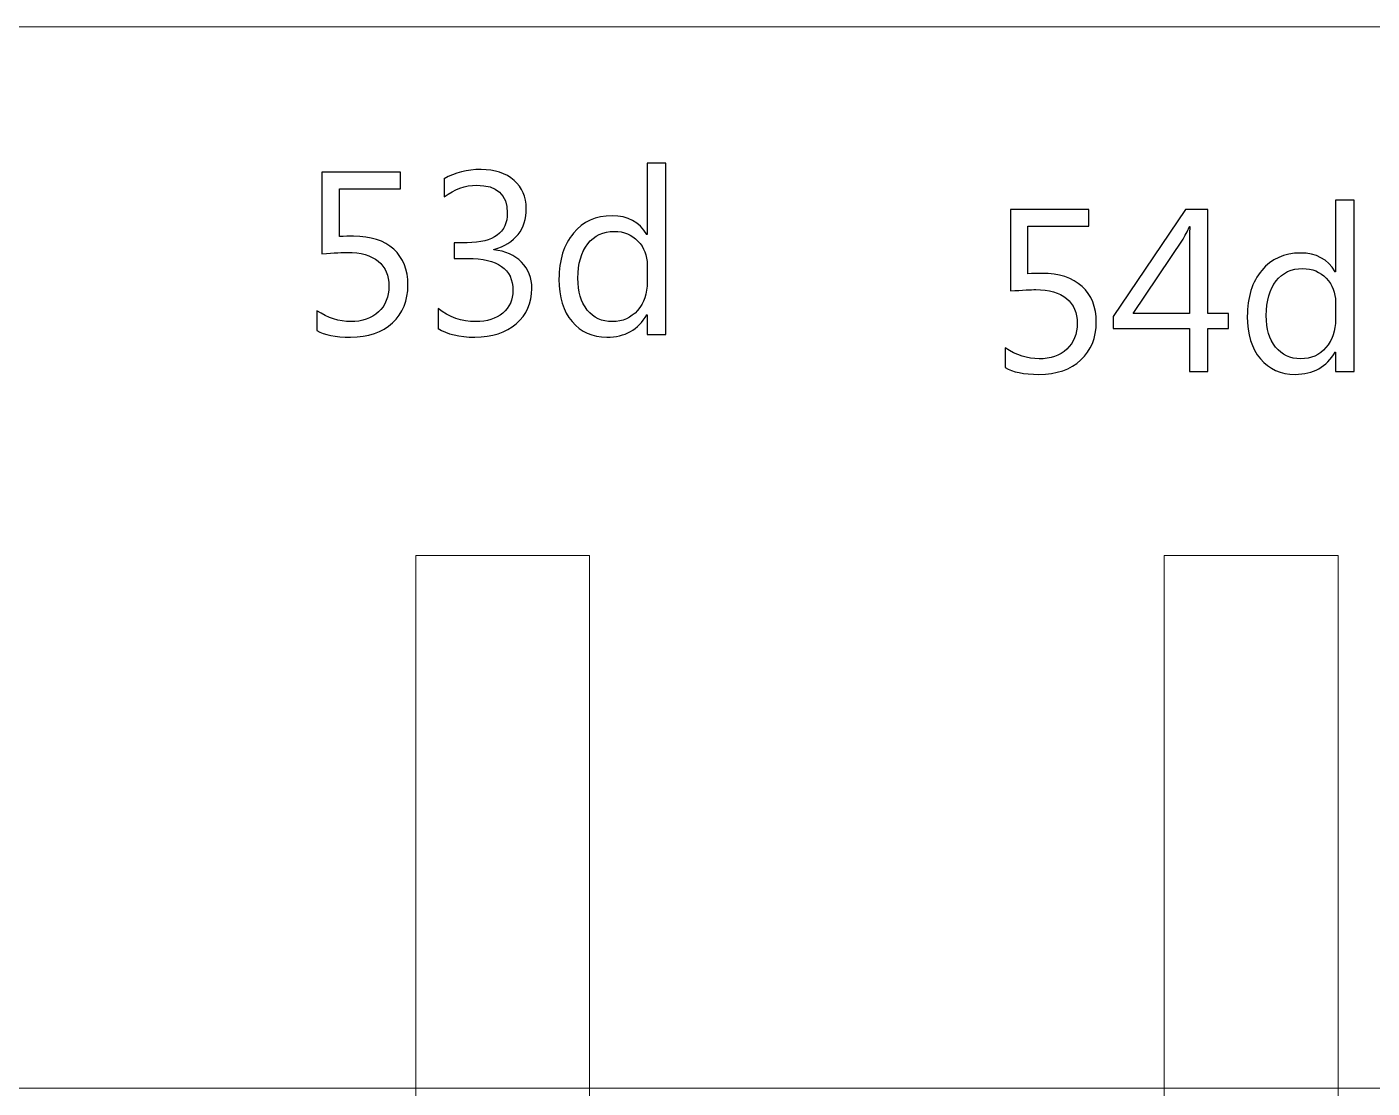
# Model space of a CAD drawing. Header units: centimetres. Extents: x -19.4 to 19.9, y -26.5 to 22.7.
# Drawn here: x 3.168 to 5.627, y 0.977 to 2.917 of the extents above; entities that cross this region are included whole.
import ezdxf

# ---------------------------------------------------------------- set-up
doc = ezdxf.new("R2010")
doc.units = ezdxf.units.CM
doc.header["$MEASUREMENT"] = 0
doc.layers.add('Camada 1', color=7, linetype='Continuous')

msp = doc.modelspace()

# ---------------------------------------------------------------- linework, layer by layer
at = {"layer": 'Camada 1', "color": 7, "lineweight": 9}
for points in [[(0.09623, 0.97706), (7.98655, 0.97706), (7.98655, 2.9174), (0.09623, 2.9174), (0.09623, 0.97706)], [(3.87895, 0.02724), (4.19635, 0.02724), (4.19635, 1.95096), (3.87895, 1.95096), (3.87895, 0.02724)], [(5.24695, 0.02724), (5.56435, 0.02724), (5.56435, 1.95096), (5.24695, 1.95096), (5.24695, 0.02724)]]:
    msp.add_lwpolyline(points, close=True, dxfattribs=at)
at = {"layer": 'Camada 1', "color": 7}
for points, knots in [([(3.91962, 2.36621), (3.91962, 2.36621), (3.91962, 2.40261), (3.91962, 2.40261), (3.91962, 2.40261), (3.93987, 2.38653), (3.9628, 2.37848), (3.98828, 2.37848), (3.98828, 2.37848), (4.00902, 2.37848), (4.02553, 2.38363), (4.03788, 2.39401), (4.03788, 2.39401), (4.05022, 2.40438), (4.05636, 2.41835), (4.05636, 2.43585), (4.05636, 2.43585), (4.05636, 2.47465), (4.02885, 2.49406), (3.97388, 2.49406), (3.97388, 2.49406), (3.97388, 2.49406), (3.94926, 2.49406), (3.94926, 2.49406), (3.94926, 2.49406), (3.94926, 2.49406), (3.94926, 2.52284), (3.94926, 2.52284), (3.94926, 2.52284), (3.94926, 2.52284), (3.97268, 2.52284), (3.97268, 2.52284), (3.97268, 2.52284), (4.02172, 2.52284), (4.0462, 2.54105), (4.0462, 2.57738), (4.0462, 2.57738), (4.0462, 2.61104), (4.0275, 2.62783), (3.99011, 2.62783), (3.99011, 2.62783), (3.96923, 2.62783), (3.94954, 2.62078), (3.93105, 2.60666), (3.93105, 2.60666), (3.93105, 2.60666), (3.93105, 2.63968), (3.93105, 2.63968), (3.93105, 2.63968), (3.9501, 2.65097), (3.97261, 2.65662), (3.99851, 2.65662), (3.99851, 2.65662), (4.02348, 2.65662), (4.04345, 2.64999), (4.05848, 2.63679), (4.05848, 2.63679), (4.07344, 2.62353), (4.08092, 2.60659), (4.08092, 2.58592), (4.08092, 2.58592), (4.08092, 2.5469), (4.06109, 2.52178), (4.02137, 2.51064), (4.02137, 2.51064), (4.02137, 2.51064), (4.02137, 2.50979), (4.02137, 2.50979), (4.02137, 2.50979), (4.04267, 2.50774), (4.05961, 2.50026), (4.07217, 2.48735), (4.07217, 2.48735), (4.0848, 2.47444), (4.09108, 2.45835), (4.09108, 2.43909), (4.09108, 2.43909), (4.09108, 2.41242), (4.08155, 2.39097), (4.06243, 2.3746), (4.06243, 2.3746), (4.04331, 2.3583), (4.01812, 2.35012), (3.98686, 2.35012), (3.98686, 2.35012), (3.95871, 2.35012), (3.93628, 2.35548), (3.91962, 2.36621)], [0, 0, 0, 0, 0.0434783, 0.0434783, 0.0434783, 0.0434783, 0.0869565, 0.0869565, 0.0869565, 0.0869565, 0.1304348, 0.1304348, 0.1304348, 0.1304348, 0.173913, 0.173913, 0.173913, 0.173913, 0.2173913, 0.2173913, 0.2173913, 0.2173913, 0.2608696, 0.2608696, 0.2608696, 0.2608696, 0.3043478, 0.3043478, 0.3043478, 0.3043478, 0.3478261, 0.3478261, 0.3478261, 0.3478261, 0.3913043, 0.3913043, 0.3913043, 0.3913043, 0.4347826, 0.4347826, 0.4347826, 0.4347826, 0.4782609, 0.4782609, 0.4782609, 0.4782609, 0.5217391, 0.5217391, 0.5217391, 0.5217391, 0.5652174, 0.5652174, 0.5652174, 0.5652174, 0.6086957, 0.6086957, 0.6086957, 0.6086957, 0.6521739, 0.6521739, 0.6521739, 0.6521739, 0.6956522, 0.6956522, 0.6956522, 0.6956522, 0.7391304, 0.7391304, 0.7391304, 0.7391304, 0.7826087, 0.7826087, 0.7826087, 0.7826087, 0.826087, 0.826087, 0.826087, 0.826087, 0.8695652, 0.8695652, 0.8695652, 0.8695652, 0.9130435, 0.9130435, 0.9130435, 0.9130435, 1, 1, 1, 1]), ([(4.33577, 2.3552), (4.33577, 2.3552), (4.3019, 2.3552), (4.3019, 2.3552), (4.3019, 2.3552), (4.3019, 2.3552), (4.3019, 2.3909), (4.3019, 2.3909), (4.3019, 2.3909), (4.3019, 2.3909), (4.30105, 2.3909), (4.30105, 2.3909), (4.30105, 2.3909), (4.28539, 2.36374), (4.26112, 2.35012), (4.22831, 2.35012), (4.22831, 2.35012), (4.20171, 2.35012), (4.1804, 2.35957), (4.16446, 2.37855), (4.16446, 2.37855), (4.14858, 2.39753), (4.14061, 2.42336), (4.14061, 2.4561), (4.14061, 2.4561), (4.14061, 2.49109), (4.14943, 2.51917), (4.16707, 2.54027), (4.16707, 2.54027), (4.1847, 2.56137), (4.2082, 2.57195), (4.23755, 2.57195), (4.23755, 2.57195), (4.26669, 2.57195), (4.28779, 2.56059), (4.30105, 2.5378), (4.30105, 2.5378), (4.30105, 2.5378), (4.3019, 2.5378), (4.3019, 2.5378), (4.3019, 2.5378), (4.3019, 2.5378), (4.3019, 2.66847), (4.3019, 2.66847), (4.3019, 2.66847), (4.3019, 2.66847), (4.33577, 2.66847), (4.33577, 2.66847), (4.33577, 2.66847), (4.33577, 2.66847), (4.33577, 2.3552), (4.33577, 2.3552)], [0, 0, 0, 0, 0.0714286, 0.0714286, 0.0714286, 0.0714286, 0.1428571, 0.1428571, 0.1428571, 0.1428571, 0.2142857, 0.2142857, 0.2142857, 0.2142857, 0.2857143, 0.2857143, 0.2857143, 0.2857143, 0.3571429, 0.3571429, 0.3571429, 0.3571429, 0.4285714, 0.4285714, 0.4285714, 0.4285714, 0.5, 0.5, 0.5, 0.5, 0.5714286, 0.5714286, 0.5714286, 0.5714286, 0.6428571, 0.6428571, 0.6428571, 0.6428571, 0.7142857, 0.7142857, 0.7142857, 0.7142857, 0.7857143, 0.7857143, 0.7857143, 0.7857143, 0.8571429, 0.8571429, 0.8571429, 0.8571429, 1, 1, 1, 1]), ([(3.69822, 2.3624), (3.69822, 2.3624), (3.69822, 2.39838), (3.69822, 2.39838), (3.69822, 2.39838), (3.71847, 2.38512), (3.73907, 2.37848), (3.76002, 2.37848), (3.76002, 2.37848), (3.78098, 2.37848), (3.79784, 2.38441), (3.81068, 2.39626), (3.81068, 2.39626), (3.82346, 2.40805), (3.82988, 2.42378), (3.82988, 2.44333), (3.82988, 2.44333), (3.82988, 2.46273), (3.82331, 2.4779), (3.81026, 2.48876), (3.81026, 2.48876), (3.79714, 2.49963), (3.77844, 2.50506), (3.75403, 2.50506), (3.75403, 2.50506), (3.74577, 2.50506), (3.73025, 2.50422), (3.70753, 2.50259), (3.70753, 2.50259), (3.70753, 2.50259), (3.70753, 2.65154), (3.70753, 2.65154), (3.70753, 2.65154), (3.70753, 2.65154), (3.85104, 2.65154), (3.85104, 2.65154), (3.85104, 2.65154), (3.85104, 2.65154), (3.85104, 2.62106), (3.85104, 2.62106), (3.85104, 2.62106), (3.85104, 2.62106), (3.7397, 2.62106), (3.7397, 2.62106), (3.7397, 2.62106), (3.7397, 2.62106), (3.7397, 2.53385), (3.7397, 2.53385), (3.7397, 2.53385), (3.74881, 2.53441), (3.7572, 2.5347), (3.76496, 2.5347), (3.76496, 2.5347), (3.79664, 2.5347), (3.8212, 2.52672), (3.83855, 2.51085), (3.83855, 2.51085), (3.85591, 2.49497), (3.86459, 2.47317), (3.86459, 2.44551), (3.86459, 2.44551), (3.86459, 2.41687), (3.85528, 2.39379), (3.83658, 2.37637), (3.83658, 2.37637), (3.81788, 2.35887), (3.7922, 2.35012), (3.75967, 2.35012), (3.75967, 2.35012), (3.73223, 2.35012), (3.71176, 2.35421), (3.69822, 2.3624)], [0, 0, 0, 0, 0.0526316, 0.0526316, 0.0526316, 0.0526316, 0.1052632, 0.1052632, 0.1052632, 0.1052632, 0.1578947, 0.1578947, 0.1578947, 0.1578947, 0.2105263, 0.2105263, 0.2105263, 0.2105263, 0.2631579, 0.2631579, 0.2631579, 0.2631579, 0.3157895, 0.3157895, 0.3157895, 0.3157895, 0.3684211, 0.3684211, 0.3684211, 0.3684211, 0.4210526, 0.4210526, 0.4210526, 0.4210526, 0.4736842, 0.4736842, 0.4736842, 0.4736842, 0.5263158, 0.5263158, 0.5263158, 0.5263158, 0.5789474, 0.5789474, 0.5789474, 0.5789474, 0.6315789, 0.6315789, 0.6315789, 0.6315789, 0.6842105, 0.6842105, 0.6842105, 0.6842105, 0.7368421, 0.7368421, 0.7368421, 0.7368421, 0.7894737, 0.7894737, 0.7894737, 0.7894737, 0.8421053, 0.8421053, 0.8421053, 0.8421053, 0.8947368, 0.8947368, 0.8947368, 0.8947368, 1, 1, 1, 1]), ([(4.95622, 2.2944), (4.95622, 2.2944), (4.95622, 2.33038), (4.95622, 2.33038), (4.95622, 2.33038), (4.97647, 2.31712), (4.99707, 2.31048), (5.01802, 2.31048), (5.01802, 2.31048), (5.03898, 2.31048), (5.05584, 2.31641), (5.06868, 2.32826), (5.06868, 2.32826), (5.08146, 2.34005), (5.08788, 2.35578), (5.08788, 2.37533), (5.08788, 2.37533), (5.08788, 2.39473), (5.08131, 2.4099), (5.06826, 2.42076), (5.06826, 2.42076), (5.05514, 2.43163), (5.03644, 2.43706), (5.01203, 2.43706), (5.01203, 2.43706), (5.00377, 2.43706), (4.98825, 2.43622), (4.96553, 2.43459), (4.96553, 2.43459), (4.96553, 2.43459), (4.96553, 2.58354), (4.96553, 2.58354), (4.96553, 2.58354), (4.96553, 2.58354), (5.10904, 2.58354), (5.10904, 2.58354), (5.10904, 2.58354), (5.10904, 2.58354), (5.10904, 2.55306), (5.10904, 2.55306), (5.10904, 2.55306), (5.10904, 2.55306), (4.9977, 2.55306), (4.9977, 2.55306), (4.9977, 2.55306), (4.9977, 2.55306), (4.9977, 2.46585), (4.9977, 2.46585), (4.9977, 2.46585), (5.00681, 2.46641), (5.0152, 2.4667), (5.02296, 2.4667), (5.02296, 2.4667), (5.05464, 2.4667), (5.0792, 2.45872), (5.09655, 2.44285), (5.09655, 2.44285), (5.11391, 2.42697), (5.12259, 2.40517), (5.12259, 2.37751), (5.12259, 2.37751), (5.12259, 2.34887), (5.11328, 2.32579), (5.09458, 2.30837), (5.09458, 2.30837), (5.07588, 2.29087), (5.0502, 2.28212), (5.01767, 2.28212), (5.01767, 2.28212), (4.99023, 2.28212), (4.96976, 2.28621), (4.95622, 2.2944)], [0, 0, 0, 0, 0.0526316, 0.0526316, 0.0526316, 0.0526316, 0.1052632, 0.1052632, 0.1052632, 0.1052632, 0.1578947, 0.1578947, 0.1578947, 0.1578947, 0.2105263, 0.2105263, 0.2105263, 0.2105263, 0.2631579, 0.2631579, 0.2631579, 0.2631579, 0.3157895, 0.3157895, 0.3157895, 0.3157895, 0.3684211, 0.3684211, 0.3684211, 0.3684211, 0.4210526, 0.4210526, 0.4210526, 0.4210526, 0.4736842, 0.4736842, 0.4736842, 0.4736842, 0.5263158, 0.5263158, 0.5263158, 0.5263158, 0.5789474, 0.5789474, 0.5789474, 0.5789474, 0.6315789, 0.6315789, 0.6315789, 0.6315789, 0.6842105, 0.6842105, 0.6842105, 0.6842105, 0.7368421, 0.7368421, 0.7368421, 0.7368421, 0.7894737, 0.7894737, 0.7894737, 0.7894737, 0.8421053, 0.8421053, 0.8421053, 0.8421053, 0.8947368, 0.8947368, 0.8947368, 0.8947368, 1, 1, 1, 1]), ([(5.36432, 2.36594), (5.36432, 2.36594), (5.32622, 2.36594), (5.32622, 2.36594), (5.32622, 2.36594), (5.32622, 2.36594), (5.32622, 2.2872), (5.32622, 2.2872), (5.32622, 2.2872), (5.32622, 2.2872), (5.29277, 2.2872), (5.29277, 2.2872), (5.29277, 2.2872), (5.29277, 2.2872), (5.29277, 2.36594), (5.29277, 2.36594), (5.29277, 2.36594), (5.29277, 2.36594), (5.15349, 2.36594), (5.15349, 2.36594), (5.15349, 2.36594), (5.15349, 2.36594), (5.15349, 2.3881), (5.15349, 2.3881), (5.15349, 2.3881), (5.15349, 2.3881), (5.28536, 2.58354), (5.28536, 2.58354), (5.28536, 2.58354), (5.28536, 2.58354), (5.32622, 2.58354), (5.32622, 2.58354), (5.32622, 2.58354), (5.32622, 2.58354), (5.32622, 2.39346), (5.32622, 2.39346), (5.32622, 2.39346), (5.32622, 2.39346), (5.36432, 2.39346), (5.36432, 2.39346), (5.36432, 2.39346), (5.36432, 2.39346), (5.36432, 2.36594), (5.36432, 2.36594)], [0, 0, 0, 0, 0.0833333, 0.0833333, 0.0833333, 0.0833333, 0.1666667, 0.1666667, 0.1666667, 0.1666667, 0.25, 0.25, 0.25, 0.25, 0.3333333, 0.3333333, 0.3333333, 0.3333333, 0.4166667, 0.4166667, 0.4166667, 0.4166667, 0.5, 0.5, 0.5, 0.5, 0.5833333, 0.5833333, 0.5833333, 0.5833333, 0.6666667, 0.6666667, 0.6666667, 0.6666667, 0.75, 0.75, 0.75, 0.75, 0.8333333, 0.8333333, 0.8333333, 0.8333333, 1, 1, 1, 1]), ([(5.59377, 2.2872), (5.59377, 2.2872), (5.5599, 2.2872), (5.5599, 2.2872), (5.5599, 2.2872), (5.5599, 2.2872), (5.5599, 2.3229), (5.5599, 2.3229), (5.5599, 2.3229), (5.5599, 2.3229), (5.55905, 2.3229), (5.55905, 2.3229), (5.55905, 2.3229), (5.54339, 2.29574), (5.51912, 2.28212), (5.48631, 2.28212), (5.48631, 2.28212), (5.45971, 2.28212), (5.4384, 2.29157), (5.42246, 2.31055), (5.42246, 2.31055), (5.40658, 2.32953), (5.39861, 2.35536), (5.39861, 2.3881), (5.39861, 2.3881), (5.39861, 2.42309), (5.40743, 2.45117), (5.42507, 2.47227), (5.42507, 2.47227), (5.4427, 2.49337), (5.4662, 2.50395), (5.49555, 2.50395), (5.49555, 2.50395), (5.52469, 2.50395), (5.54579, 2.49259), (5.55905, 2.4698), (5.55905, 2.4698), (5.55905, 2.4698), (5.5599, 2.4698), (5.5599, 2.4698), (5.5599, 2.4698), (5.5599, 2.4698), (5.5599, 2.60047), (5.5599, 2.60047), (5.5599, 2.60047), (5.5599, 2.60047), (5.59377, 2.60047), (5.59377, 2.60047), (5.59377, 2.60047), (5.59377, 2.60047), (5.59377, 2.2872), (5.59377, 2.2872)], [0, 0, 0, 0, 0.0714286, 0.0714286, 0.0714286, 0.0714286, 0.1428571, 0.1428571, 0.1428571, 0.1428571, 0.2142857, 0.2142857, 0.2142857, 0.2142857, 0.2857143, 0.2857143, 0.2857143, 0.2857143, 0.3571429, 0.3571429, 0.3571429, 0.3571429, 0.4285714, 0.4285714, 0.4285714, 0.4285714, 0.5, 0.5, 0.5, 0.5, 0.5714286, 0.5714286, 0.5714286, 0.5714286, 0.6428571, 0.6428571, 0.6428571, 0.6428571, 0.7142857, 0.7142857, 0.7142857, 0.7142857, 0.7857143, 0.7857143, 0.7857143, 0.7857143, 0.8571429, 0.8571429, 0.8571429, 0.8571429, 1, 1, 1, 1]), ([(4.3019, 2.45087), (4.3019, 2.45087), (4.3019, 2.4822), (4.3019, 2.4822), (4.3019, 2.4822), (4.3019, 2.49935), (4.29625, 2.51388), (4.28497, 2.52574), (4.28497, 2.52574), (4.27361, 2.53766), (4.25928, 2.54359), (4.24193, 2.54359), (4.24193, 2.54359), (4.22125, 2.54359), (4.20495, 2.53597), (4.1931, 2.5208), (4.1931, 2.5208), (4.18125, 2.50556), (4.17532, 2.48453), (4.17532, 2.45772), (4.17532, 2.45772), (4.17532, 2.43324), (4.18104, 2.4139), (4.1924, 2.39972), (4.1924, 2.39972), (4.20376, 2.38554), (4.219, 2.37848), (4.23819, 2.37848), (4.23819, 2.37848), (4.2571, 2.37848), (4.27241, 2.38533), (4.28419, 2.39902), (4.28419, 2.39902), (4.29597, 2.4127), (4.3019, 2.42999), (4.3019, 2.45087)], [0, 0, 0, 0, 0.1, 0.1, 0.1, 0.1, 0.2, 0.2, 0.2, 0.2, 0.3, 0.3, 0.3, 0.3, 0.4, 0.4, 0.4, 0.4, 0.5, 0.5, 0.5, 0.5, 0.6, 0.6, 0.6, 0.6, 0.7, 0.7, 0.7, 0.7, 0.8, 0.8, 0.8, 0.8, 1, 1, 1, 1]), ([(5.29277, 2.39346), (5.29277, 2.39346), (5.29277, 2.52152), (5.29277, 2.52152), (5.29277, 2.52152), (5.29277, 2.53062), (5.29305, 2.54085), (5.29362, 2.55214), (5.29362, 2.55214), (5.29362, 2.55214), (5.29277, 2.55214), (5.29277, 2.55214), (5.29277, 2.55214), (5.29087, 2.54713), (5.28706, 2.53958), (5.28141, 2.52942), (5.28141, 2.52942), (5.28141, 2.52942), (5.19025, 2.39346), (5.19025, 2.39346), (5.19025, 2.39346), (5.19025, 2.39346), (5.29277, 2.39346), (5.29277, 2.39346)], [0, 0, 0, 0, 0.1428571, 0.1428571, 0.1428571, 0.1428571, 0.2857143, 0.2857143, 0.2857143, 0.2857143, 0.4285714, 0.4285714, 0.4285714, 0.4285714, 0.5714286, 0.5714286, 0.5714286, 0.5714286, 0.7142857, 0.7142857, 0.7142857, 0.7142857, 1, 1, 1, 1]), ([(5.5599, 2.38287), (5.5599, 2.38287), (5.5599, 2.4142), (5.5599, 2.4142), (5.5599, 2.4142), (5.5599, 2.43135), (5.55425, 2.44588), (5.54297, 2.45774), (5.54297, 2.45774), (5.53161, 2.46966), (5.51728, 2.47559), (5.49993, 2.47559), (5.49993, 2.47559), (5.47925, 2.47559), (5.46295, 2.46797), (5.4511, 2.4528), (5.4511, 2.4528), (5.43925, 2.43756), (5.43332, 2.41653), (5.43332, 2.38972), (5.43332, 2.38972), (5.43332, 2.36524), (5.43904, 2.3459), (5.4504, 2.33172), (5.4504, 2.33172), (5.46176, 2.31754), (5.477, 2.31048), (5.49619, 2.31048), (5.49619, 2.31048), (5.5151, 2.31048), (5.53041, 2.31733), (5.54219, 2.33102), (5.54219, 2.33102), (5.55397, 2.3447), (5.5599, 2.36199), (5.5599, 2.38287)], [0, 0, 0, 0, 0.1, 0.1, 0.1, 0.1, 0.2, 0.2, 0.2, 0.2, 0.3, 0.3, 0.3, 0.3, 0.4, 0.4, 0.4, 0.4, 0.5, 0.5, 0.5, 0.5, 0.6, 0.6, 0.6, 0.6, 0.7, 0.7, 0.7, 0.7, 0.8, 0.8, 0.8, 0.8, 1, 1, 1, 1])]:
    msp.add_open_spline(points, degree=3, knots=knots, dxfattribs=at)
at = {"layer": 'Camada 1', "color": 250, "lineweight": 9}
for points, knots in [([(3.91962, 2.36621), (3.91962, 2.36621), (3.91962, 2.40261), (3.91962, 2.40261), (3.91962, 2.40261), (3.93987, 2.38653), (3.9628, 2.37848), (3.98828, 2.37848), (3.98828, 2.37848), (4.00902, 2.37848), (4.02553, 2.38363), (4.03788, 2.39401), (4.03788, 2.39401), (4.05022, 2.40438), (4.05636, 2.41835), (4.05636, 2.43585), (4.05636, 2.43585), (4.05636, 2.47465), (4.02885, 2.49406), (3.97388, 2.49406), (3.97388, 2.49406), (3.97388, 2.49406), (3.94926, 2.49406), (3.94926, 2.49406), (3.94926, 2.49406), (3.94926, 2.49406), (3.94926, 2.52284), (3.94926, 2.52284), (3.94926, 2.52284), (3.94926, 2.52284), (3.97268, 2.52284), (3.97268, 2.52284), (3.97268, 2.52284), (4.02172, 2.52284), (4.0462, 2.54105), (4.0462, 2.57738), (4.0462, 2.57738), (4.0462, 2.61104), (4.0275, 2.62783), (3.99011, 2.62783), (3.99011, 2.62783), (3.96923, 2.62783), (3.94954, 2.62078), (3.93105, 2.60666), (3.93105, 2.60666), (3.93105, 2.60666), (3.93105, 2.63968), (3.93105, 2.63968), (3.93105, 2.63968), (3.9501, 2.65097), (3.97261, 2.65662), (3.99851, 2.65662), (3.99851, 2.65662), (4.02348, 2.65662), (4.04345, 2.64999), (4.05848, 2.63679), (4.05848, 2.63679), (4.07344, 2.62353), (4.08092, 2.60659), (4.08092, 2.58592), (4.08092, 2.58592), (4.08092, 2.5469), (4.06109, 2.52178), (4.02137, 2.51064), (4.02137, 2.51064), (4.02137, 2.51064), (4.02137, 2.50979), (4.02137, 2.50979), (4.02137, 2.50979), (4.04267, 2.50774), (4.05961, 2.50026), (4.07217, 2.48735), (4.07217, 2.48735), (4.0848, 2.47444), (4.09108, 2.45835), (4.09108, 2.43909), (4.09108, 2.43909), (4.09108, 2.41242), (4.08155, 2.39097), (4.06243, 2.3746), (4.06243, 2.3746), (4.04331, 2.3583), (4.01812, 2.35012), (3.98686, 2.35012), (3.98686, 2.35012), (3.95871, 2.35012), (3.93628, 2.35548), (3.91962, 2.36621)], [0, 0, 0, 0, 0.0434783, 0.0434783, 0.0434783, 0.0434783, 0.0869565, 0.0869565, 0.0869565, 0.0869565, 0.1304348, 0.1304348, 0.1304348, 0.1304348, 0.173913, 0.173913, 0.173913, 0.173913, 0.2173913, 0.2173913, 0.2173913, 0.2173913, 0.2608696, 0.2608696, 0.2608696, 0.2608696, 0.3043478, 0.3043478, 0.3043478, 0.3043478, 0.3478261, 0.3478261, 0.3478261, 0.3478261, 0.3913043, 0.3913043, 0.3913043, 0.3913043, 0.4347826, 0.4347826, 0.4347826, 0.4347826, 0.4782609, 0.4782609, 0.4782609, 0.4782609, 0.5217391, 0.5217391, 0.5217391, 0.5217391, 0.5652174, 0.5652174, 0.5652174, 0.5652174, 0.6086957, 0.6086957, 0.6086957, 0.6086957, 0.6521739, 0.6521739, 0.6521739, 0.6521739, 0.6956522, 0.6956522, 0.6956522, 0.6956522, 0.7391304, 0.7391304, 0.7391304, 0.7391304, 0.7826087, 0.7826087, 0.7826087, 0.7826087, 0.826087, 0.826087, 0.826087, 0.826087, 0.8695652, 0.8695652, 0.8695652, 0.8695652, 0.9130435, 0.9130435, 0.9130435, 0.9130435, 1, 1, 1, 1]), ([(4.33577, 2.3552), (4.33577, 2.3552), (4.3019, 2.3552), (4.3019, 2.3552), (4.3019, 2.3552), (4.3019, 2.3552), (4.3019, 2.3909), (4.3019, 2.3909), (4.3019, 2.3909), (4.3019, 2.3909), (4.30105, 2.3909), (4.30105, 2.3909), (4.30105, 2.3909), (4.28539, 2.36374), (4.26112, 2.35012), (4.22831, 2.35012), (4.22831, 2.35012), (4.20171, 2.35012), (4.1804, 2.35957), (4.16446, 2.37855), (4.16446, 2.37855), (4.14858, 2.39753), (4.14061, 2.42336), (4.14061, 2.4561), (4.14061, 2.4561), (4.14061, 2.49109), (4.14943, 2.51917), (4.16707, 2.54027), (4.16707, 2.54027), (4.1847, 2.56137), (4.2082, 2.57195), (4.23755, 2.57195), (4.23755, 2.57195), (4.26669, 2.57195), (4.28779, 2.56059), (4.30105, 2.5378), (4.30105, 2.5378), (4.30105, 2.5378), (4.3019, 2.5378), (4.3019, 2.5378), (4.3019, 2.5378), (4.3019, 2.5378), (4.3019, 2.66847), (4.3019, 2.66847), (4.3019, 2.66847), (4.3019, 2.66847), (4.33577, 2.66847), (4.33577, 2.66847), (4.33577, 2.66847), (4.33577, 2.66847), (4.33577, 2.3552), (4.33577, 2.3552)], [0, 0, 0, 0, 0.0714286, 0.0714286, 0.0714286, 0.0714286, 0.1428571, 0.1428571, 0.1428571, 0.1428571, 0.2142857, 0.2142857, 0.2142857, 0.2142857, 0.2857143, 0.2857143, 0.2857143, 0.2857143, 0.3571429, 0.3571429, 0.3571429, 0.3571429, 0.4285714, 0.4285714, 0.4285714, 0.4285714, 0.5, 0.5, 0.5, 0.5, 0.5714286, 0.5714286, 0.5714286, 0.5714286, 0.6428571, 0.6428571, 0.6428571, 0.6428571, 0.7142857, 0.7142857, 0.7142857, 0.7142857, 0.7857143, 0.7857143, 0.7857143, 0.7857143, 0.8571429, 0.8571429, 0.8571429, 0.8571429, 1, 1, 1, 1]), ([(3.69822, 2.3624), (3.69822, 2.3624), (3.69822, 2.39838), (3.69822, 2.39838), (3.69822, 2.39838), (3.71847, 2.38512), (3.73907, 2.37848), (3.76002, 2.37848), (3.76002, 2.37848), (3.78098, 2.37848), (3.79784, 2.38441), (3.81068, 2.39626), (3.81068, 2.39626), (3.82346, 2.40805), (3.82988, 2.42378), (3.82988, 2.44333), (3.82988, 2.44333), (3.82988, 2.46273), (3.82331, 2.4779), (3.81026, 2.48876), (3.81026, 2.48876), (3.79714, 2.49963), (3.77844, 2.50506), (3.75403, 2.50506), (3.75403, 2.50506), (3.74577, 2.50506), (3.73025, 2.50422), (3.70753, 2.50259), (3.70753, 2.50259), (3.70753, 2.50259), (3.70753, 2.65154), (3.70753, 2.65154), (3.70753, 2.65154), (3.70753, 2.65154), (3.85104, 2.65154), (3.85104, 2.65154), (3.85104, 2.65154), (3.85104, 2.65154), (3.85104, 2.62106), (3.85104, 2.62106), (3.85104, 2.62106), (3.85104, 2.62106), (3.7397, 2.62106), (3.7397, 2.62106), (3.7397, 2.62106), (3.7397, 2.62106), (3.7397, 2.53385), (3.7397, 2.53385), (3.7397, 2.53385), (3.74881, 2.53441), (3.7572, 2.5347), (3.76496, 2.5347), (3.76496, 2.5347), (3.79664, 2.5347), (3.8212, 2.52672), (3.83855, 2.51085), (3.83855, 2.51085), (3.85591, 2.49497), (3.86459, 2.47317), (3.86459, 2.44551), (3.86459, 2.44551), (3.86459, 2.41687), (3.85528, 2.39379), (3.83658, 2.37637), (3.83658, 2.37637), (3.81788, 2.35887), (3.7922, 2.35012), (3.75967, 2.35012), (3.75967, 2.35012), (3.73223, 2.35012), (3.71176, 2.35421), (3.69822, 2.3624)], [0, 0, 0, 0, 0.0526316, 0.0526316, 0.0526316, 0.0526316, 0.1052632, 0.1052632, 0.1052632, 0.1052632, 0.1578947, 0.1578947, 0.1578947, 0.1578947, 0.2105263, 0.2105263, 0.2105263, 0.2105263, 0.2631579, 0.2631579, 0.2631579, 0.2631579, 0.3157895, 0.3157895, 0.3157895, 0.3157895, 0.3684211, 0.3684211, 0.3684211, 0.3684211, 0.4210526, 0.4210526, 0.4210526, 0.4210526, 0.4736842, 0.4736842, 0.4736842, 0.4736842, 0.5263158, 0.5263158, 0.5263158, 0.5263158, 0.5789474, 0.5789474, 0.5789474, 0.5789474, 0.6315789, 0.6315789, 0.6315789, 0.6315789, 0.6842105, 0.6842105, 0.6842105, 0.6842105, 0.7368421, 0.7368421, 0.7368421, 0.7368421, 0.7894737, 0.7894737, 0.7894737, 0.7894737, 0.8421053, 0.8421053, 0.8421053, 0.8421053, 0.8947368, 0.8947368, 0.8947368, 0.8947368, 1, 1, 1, 1]), ([(4.95622, 2.2944), (4.95622, 2.2944), (4.95622, 2.33038), (4.95622, 2.33038), (4.95622, 2.33038), (4.97647, 2.31712), (4.99707, 2.31048), (5.01802, 2.31048), (5.01802, 2.31048), (5.03898, 2.31048), (5.05584, 2.31641), (5.06868, 2.32826), (5.06868, 2.32826), (5.08146, 2.34005), (5.08788, 2.35578), (5.08788, 2.37533), (5.08788, 2.37533), (5.08788, 2.39473), (5.08131, 2.4099), (5.06826, 2.42076), (5.06826, 2.42076), (5.05514, 2.43163), (5.03644, 2.43706), (5.01203, 2.43706), (5.01203, 2.43706), (5.00377, 2.43706), (4.98825, 2.43622), (4.96553, 2.43459), (4.96553, 2.43459), (4.96553, 2.43459), (4.96553, 2.58354), (4.96553, 2.58354), (4.96553, 2.58354), (4.96553, 2.58354), (5.10904, 2.58354), (5.10904, 2.58354), (5.10904, 2.58354), (5.10904, 2.58354), (5.10904, 2.55306), (5.10904, 2.55306), (5.10904, 2.55306), (5.10904, 2.55306), (4.9977, 2.55306), (4.9977, 2.55306), (4.9977, 2.55306), (4.9977, 2.55306), (4.9977, 2.46585), (4.9977, 2.46585), (4.9977, 2.46585), (5.00681, 2.46641), (5.0152, 2.4667), (5.02296, 2.4667), (5.02296, 2.4667), (5.05464, 2.4667), (5.0792, 2.45872), (5.09655, 2.44285), (5.09655, 2.44285), (5.11391, 2.42697), (5.12259, 2.40517), (5.12259, 2.37751), (5.12259, 2.37751), (5.12259, 2.34887), (5.11328, 2.32579), (5.09458, 2.30837), (5.09458, 2.30837), (5.07588, 2.29087), (5.0502, 2.28212), (5.01767, 2.28212), (5.01767, 2.28212), (4.99023, 2.28212), (4.96976, 2.28621), (4.95622, 2.2944)], [0, 0, 0, 0, 0.0526316, 0.0526316, 0.0526316, 0.0526316, 0.1052632, 0.1052632, 0.1052632, 0.1052632, 0.1578947, 0.1578947, 0.1578947, 0.1578947, 0.2105263, 0.2105263, 0.2105263, 0.2105263, 0.2631579, 0.2631579, 0.2631579, 0.2631579, 0.3157895, 0.3157895, 0.3157895, 0.3157895, 0.3684211, 0.3684211, 0.3684211, 0.3684211, 0.4210526, 0.4210526, 0.4210526, 0.4210526, 0.4736842, 0.4736842, 0.4736842, 0.4736842, 0.5263158, 0.5263158, 0.5263158, 0.5263158, 0.5789474, 0.5789474, 0.5789474, 0.5789474, 0.6315789, 0.6315789, 0.6315789, 0.6315789, 0.6842105, 0.6842105, 0.6842105, 0.6842105, 0.7368421, 0.7368421, 0.7368421, 0.7368421, 0.7894737, 0.7894737, 0.7894737, 0.7894737, 0.8421053, 0.8421053, 0.8421053, 0.8421053, 0.8947368, 0.8947368, 0.8947368, 0.8947368, 1, 1, 1, 1]), ([(5.36432, 2.36594), (5.36432, 2.36594), (5.32622, 2.36594), (5.32622, 2.36594), (5.32622, 2.36594), (5.32622, 2.36594), (5.32622, 2.2872), (5.32622, 2.2872), (5.32622, 2.2872), (5.32622, 2.2872), (5.29277, 2.2872), (5.29277, 2.2872), (5.29277, 2.2872), (5.29277, 2.2872), (5.29277, 2.36594), (5.29277, 2.36594), (5.29277, 2.36594), (5.29277, 2.36594), (5.15349, 2.36594), (5.15349, 2.36594), (5.15349, 2.36594), (5.15349, 2.36594), (5.15349, 2.3881), (5.15349, 2.3881), (5.15349, 2.3881), (5.15349, 2.3881), (5.28536, 2.58354), (5.28536, 2.58354), (5.28536, 2.58354), (5.28536, 2.58354), (5.32622, 2.58354), (5.32622, 2.58354), (5.32622, 2.58354), (5.32622, 2.58354), (5.32622, 2.39346), (5.32622, 2.39346), (5.32622, 2.39346), (5.32622, 2.39346), (5.36432, 2.39346), (5.36432, 2.39346), (5.36432, 2.39346), (5.36432, 2.39346), (5.36432, 2.36594), (5.36432, 2.36594)], [0, 0, 0, 0, 0.0833333, 0.0833333, 0.0833333, 0.0833333, 0.1666667, 0.1666667, 0.1666667, 0.1666667, 0.25, 0.25, 0.25, 0.25, 0.3333333, 0.3333333, 0.3333333, 0.3333333, 0.4166667, 0.4166667, 0.4166667, 0.4166667, 0.5, 0.5, 0.5, 0.5, 0.5833333, 0.5833333, 0.5833333, 0.5833333, 0.6666667, 0.6666667, 0.6666667, 0.6666667, 0.75, 0.75, 0.75, 0.75, 0.8333333, 0.8333333, 0.8333333, 0.8333333, 1, 1, 1, 1]), ([(5.59377, 2.2872), (5.59377, 2.2872), (5.5599, 2.2872), (5.5599, 2.2872), (5.5599, 2.2872), (5.5599, 2.2872), (5.5599, 2.3229), (5.5599, 2.3229), (5.5599, 2.3229), (5.5599, 2.3229), (5.55905, 2.3229), (5.55905, 2.3229), (5.55905, 2.3229), (5.54339, 2.29574), (5.51912, 2.28212), (5.48631, 2.28212), (5.48631, 2.28212), (5.45971, 2.28212), (5.4384, 2.29157), (5.42246, 2.31055), (5.42246, 2.31055), (5.40658, 2.32953), (5.39861, 2.35536), (5.39861, 2.3881), (5.39861, 2.3881), (5.39861, 2.42309), (5.40743, 2.45117), (5.42507, 2.47227), (5.42507, 2.47227), (5.4427, 2.49337), (5.4662, 2.50395), (5.49555, 2.50395), (5.49555, 2.50395), (5.52469, 2.50395), (5.54579, 2.49259), (5.55905, 2.4698), (5.55905, 2.4698), (5.55905, 2.4698), (5.5599, 2.4698), (5.5599, 2.4698), (5.5599, 2.4698), (5.5599, 2.4698), (5.5599, 2.60047), (5.5599, 2.60047), (5.5599, 2.60047), (5.5599, 2.60047), (5.59377, 2.60047), (5.59377, 2.60047), (5.59377, 2.60047), (5.59377, 2.60047), (5.59377, 2.2872), (5.59377, 2.2872)], [0, 0, 0, 0, 0.0714286, 0.0714286, 0.0714286, 0.0714286, 0.1428571, 0.1428571, 0.1428571, 0.1428571, 0.2142857, 0.2142857, 0.2142857, 0.2142857, 0.2857143, 0.2857143, 0.2857143, 0.2857143, 0.3571429, 0.3571429, 0.3571429, 0.3571429, 0.4285714, 0.4285714, 0.4285714, 0.4285714, 0.5, 0.5, 0.5, 0.5, 0.5714286, 0.5714286, 0.5714286, 0.5714286, 0.6428571, 0.6428571, 0.6428571, 0.6428571, 0.7142857, 0.7142857, 0.7142857, 0.7142857, 0.7857143, 0.7857143, 0.7857143, 0.7857143, 0.8571429, 0.8571429, 0.8571429, 0.8571429, 1, 1, 1, 1]), ([(4.3019, 2.45087), (4.3019, 2.45087), (4.3019, 2.4822), (4.3019, 2.4822), (4.3019, 2.4822), (4.3019, 2.49935), (4.29625, 2.51388), (4.28497, 2.52574), (4.28497, 2.52574), (4.27361, 2.53766), (4.25928, 2.54359), (4.24193, 2.54359), (4.24193, 2.54359), (4.22125, 2.54359), (4.20495, 2.53597), (4.1931, 2.5208), (4.1931, 2.5208), (4.18125, 2.50556), (4.17532, 2.48453), (4.17532, 2.45772), (4.17532, 2.45772), (4.17532, 2.43324), (4.18104, 2.4139), (4.1924, 2.39972), (4.1924, 2.39972), (4.20376, 2.38554), (4.219, 2.37848), (4.23819, 2.37848), (4.23819, 2.37848), (4.2571, 2.37848), (4.27241, 2.38533), (4.28419, 2.39902), (4.28419, 2.39902), (4.29597, 2.4127), (4.3019, 2.42999), (4.3019, 2.45087)], [0, 0, 0, 0, 0.1, 0.1, 0.1, 0.1, 0.2, 0.2, 0.2, 0.2, 0.3, 0.3, 0.3, 0.3, 0.4, 0.4, 0.4, 0.4, 0.5, 0.5, 0.5, 0.5, 0.6, 0.6, 0.6, 0.6, 0.7, 0.7, 0.7, 0.7, 0.8, 0.8, 0.8, 0.8, 1, 1, 1, 1]), ([(5.29277, 2.39346), (5.29277, 2.39346), (5.29277, 2.52152), (5.29277, 2.52152), (5.29277, 2.52152), (5.29277, 2.53062), (5.29305, 2.54085), (5.29362, 2.55214), (5.29362, 2.55214), (5.29362, 2.55214), (5.29277, 2.55214), (5.29277, 2.55214), (5.29277, 2.55214), (5.29087, 2.54713), (5.28706, 2.53958), (5.28141, 2.52942), (5.28141, 2.52942), (5.28141, 2.52942), (5.19025, 2.39346), (5.19025, 2.39346), (5.19025, 2.39346), (5.19025, 2.39346), (5.29277, 2.39346), (5.29277, 2.39346)], [0, 0, 0, 0, 0.1428571, 0.1428571, 0.1428571, 0.1428571, 0.2857143, 0.2857143, 0.2857143, 0.2857143, 0.4285714, 0.4285714, 0.4285714, 0.4285714, 0.5714286, 0.5714286, 0.5714286, 0.5714286, 0.7142857, 0.7142857, 0.7142857, 0.7142857, 1, 1, 1, 1]), ([(5.5599, 2.38287), (5.5599, 2.38287), (5.5599, 2.4142), (5.5599, 2.4142), (5.5599, 2.4142), (5.5599, 2.43135), (5.55425, 2.44588), (5.54297, 2.45774), (5.54297, 2.45774), (5.53161, 2.46966), (5.51728, 2.47559), (5.49993, 2.47559), (5.49993, 2.47559), (5.47925, 2.47559), (5.46295, 2.46797), (5.4511, 2.4528), (5.4511, 2.4528), (5.43925, 2.43756), (5.43332, 2.41653), (5.43332, 2.38972), (5.43332, 2.38972), (5.43332, 2.36524), (5.43904, 2.3459), (5.4504, 2.33172), (5.4504, 2.33172), (5.46176, 2.31754), (5.477, 2.31048), (5.49619, 2.31048), (5.49619, 2.31048), (5.5151, 2.31048), (5.53041, 2.31733), (5.54219, 2.33102), (5.54219, 2.33102), (5.55397, 2.3447), (5.5599, 2.36199), (5.5599, 2.38287)], [0, 0, 0, 0, 0.1, 0.1, 0.1, 0.1, 0.2, 0.2, 0.2, 0.2, 0.3, 0.3, 0.3, 0.3, 0.4, 0.4, 0.4, 0.4, 0.5, 0.5, 0.5, 0.5, 0.6, 0.6, 0.6, 0.6, 0.7, 0.7, 0.7, 0.7, 0.8, 0.8, 0.8, 0.8, 1, 1, 1, 1])]:
    msp.add_open_spline(points, degree=3, knots=knots, dxfattribs=at)

doc.saveas('drawing.dxf')
